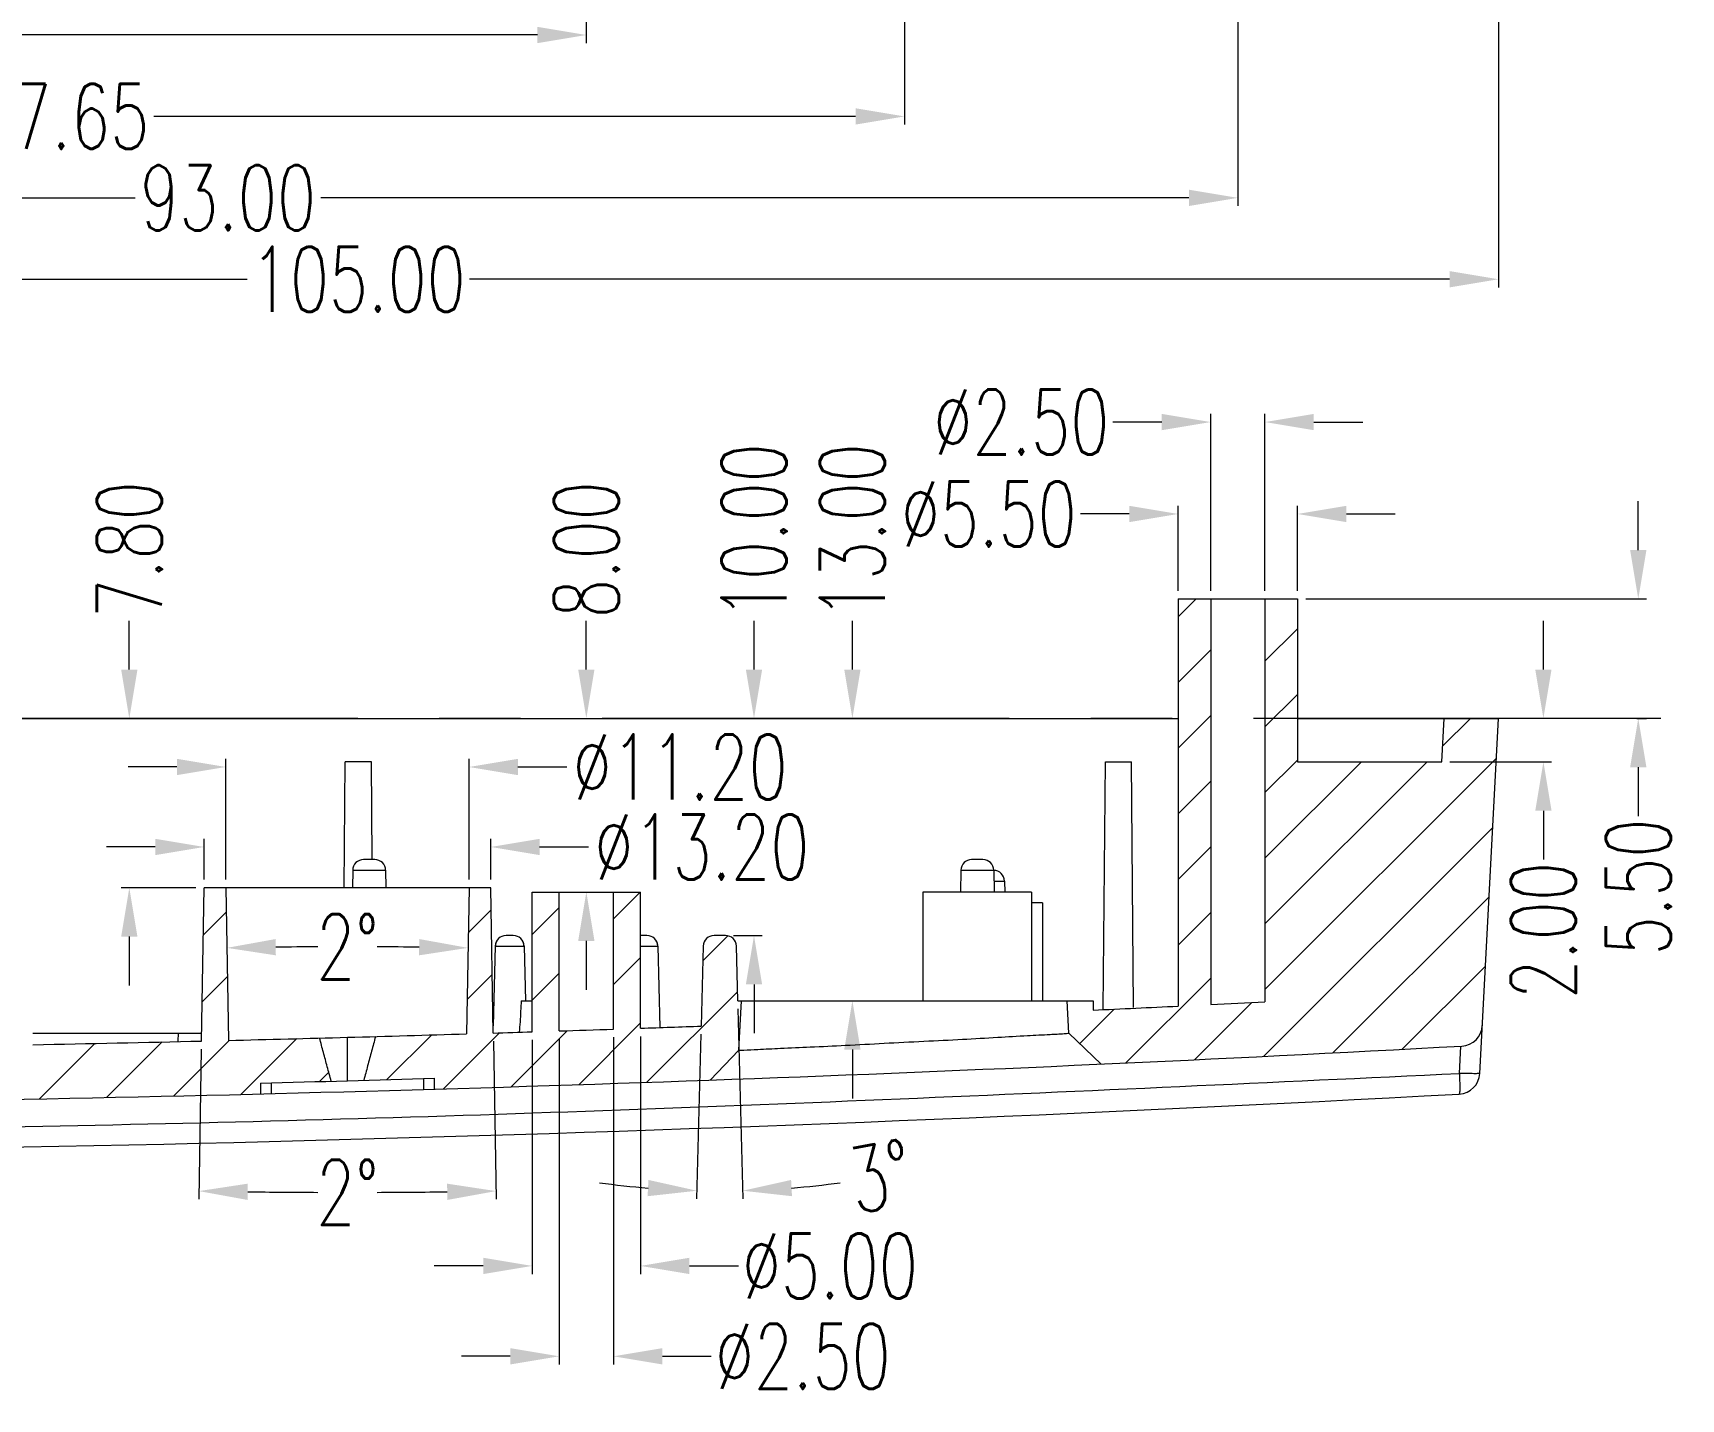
# Model space of a CAD drawing. Header units: millimetres. Extents: x 8061 to 9633, y -505 to -163.
# Drawn here: x 9211.8 to 9287.7, y -501.2 to -438.3 of the extents above; entities that cross this region are included whole.
import ezdxf

# ---------------------------------------------------------------- set-up
doc = ezdxf.new("R2010")
doc.units = ezdxf.units.MM
doc.linetypes.add('CENTER', pattern=[0.6, 0.375, -0.075, 0.075, -0.075])
doc.layers.get('Defpoints').update_dxf_attribs({"linetype": 'CONTINUOUS'})
doc.layers.add('dim', color=82, linetype='CONTINUOUS', lineweight=9)
doc.layers.add('part', color=7, linetype='CONTINUOUS', lineweight=20)
doc.styles.get("Standard").update_dxf_attribs({"font": 'romans.shx', "width": 0.7})
doc.dimstyles.new('03', dxfattribs={"dimscale": 0.75, "dimtxt": 4, "dimasz": 3, "dimexe": 0.5, "dimexo": 0.5, "dimgap": 0.09, "dimtad": 0, "dimzin": 0, "dimdsep": 46, "dimtxsty": 'Standard', "dimcen": 0, "dimclrd": 256, "dimclre": 256, "dimclrt": 6, "dimazin": 2, "dimtp": 0.01, "dimtm": 0.01, "dimtfac": 1, "dimtofl": 0, "dimtmove": 0, "dimatfit": 0, "dimfxl": 1, "dimtolj": 1, "dimtzin": 0, "dimlwd": -1, "dimlwe": -1, "dimarcsym": 0})

# ---------------------------------------------------------------- blocks, each defined once
blk = doc.blocks.new('*D390')
at = {"layer": 'Defpoints', "color": 0}
for p in [(41998.025, -13072.807), (41935.025, -13089.935), (41998.025, -13104.935)]:
    blk.add_point(p, dxfattribs=at)
at = {"layer": 'dim'}
for p, q in [((41998.025, -13073.182), (41998.025, -13105.31)), ((41935.025, -13090.31), (41935.025, -13105.31)), ((41937.275, -13104.935), (41962.307, -13104.935)), ((41995.775, -13104.935), (41970.742, -13104.935))]:
    blk.add_line(p, q, dxfattribs=at)
for points in [[(41937.275, -13104.56), (41937.275, -13105.31), (41935.025, -13104.935)], [(41995.775, -13104.56), (41995.775, -13105.31), (41998.025, -13104.935)]]:
    blk.add_solid(points, dxfattribs=at)
at = {"layer": 'dim', "color": 6, "insert": (41966.525, -13104.935), "char_height": 3, "attachment_point": 5}
blk.add_mtext('\\A1;63.00', dxfattribs=at)
blk = doc.blocks.new('*D391')
at = {"layer": 'Defpoints', "color": 0}
for p in [(42012.671, -13078.348), (41935.025, -13089.935), (42012.671, -13108.685)]:
    blk.add_point(p, dxfattribs=at)
at = {"layer": 'dim'}
for p, q in [((42012.671, -13078.723), (42012.671, -13109.06)), ((41935.025, -13090.31), (41935.025, -13109.06)), ((41937.275, -13108.685), (41969.58, -13108.685)), ((42010.421, -13108.685), (41978.115, -13108.685))]:
    blk.add_line(p, q, dxfattribs=at)
for points in [[(41937.275, -13108.31), (41937.275, -13109.06), (41935.025, -13108.685)], [(42010.421, -13108.31), (42010.421, -13109.06), (42012.671, -13108.685)]]:
    blk.add_solid(points, dxfattribs=at)
at = {"layer": 'dim', "color": 6, "insert": (41973.848, -13108.685), "char_height": 3, "attachment_point": 5}
blk.add_mtext('\\A1;77.65', dxfattribs=at)
blk = doc.blocks.new('*D392')
at = {"layer": 'Defpoints', "color": 0}
for p in [(42028.025, -13071.028), (41935.025, -13089.935), (42028.025, -13112.435)]:
    blk.add_point(p, dxfattribs=at)
at = {"layer": 'dim'}
for p, q in [((42028.025, -13071.403), (42028.025, -13112.81)), ((41935.025, -13090.31), (41935.025, -13112.81)), ((41937.275, -13112.435), (41977.257, -13112.435)), ((42025.775, -13112.435), (41985.792, -13112.435))]:
    blk.add_line(p, q, dxfattribs=at)
for points in [[(41937.275, -13112.06), (41937.275, -13112.81), (41935.025, -13112.435)], [(42025.775, -13112.06), (42025.775, -13112.81), (42028.025, -13112.435)]]:
    blk.add_solid(points, dxfattribs=at)
at = {"layer": 'dim', "color": 6, "insert": (41981.525, -13112.435), "char_height": 3, "attachment_point": 5}
blk.add_mtext('\\A1;93.00', dxfattribs=at)
blk = doc.blocks.new('*D393')
at = {"layer": 'Defpoints', "color": 0}
for p in [(42040.025, -13086.513), (41935.025, -13089.935), (42040.025, -13116.185)]:
    blk.add_point(p, dxfattribs=at)
at = {"layer": 'dim'}
for p, q in [((42040.025, -13086.888), (42040.025, -13116.56)), ((41935.025, -13090.31), (41935.025, -13116.56)), ((41937.275, -13116.185), (41982.407, -13116.185)), ((42037.775, -13116.185), (41992.642, -13116.185))]:
    blk.add_line(p, q, dxfattribs=at)
for points in [[(41937.275, -13115.81), (41937.275, -13116.56), (41935.025, -13116.185)], [(42037.775, -13115.81), (42037.775, -13116.56), (42040.025, -13116.185)]]:
    blk.add_solid(points, dxfattribs=at)
at = {"layer": 'dim', "color": 6, "insert": (41987.525, -13116.185), "char_height": 3, "attachment_point": 5}
blk.add_mtext('\\A1;105.00', dxfattribs=at)
blk = doc.blocks.new('*D477')
at = {"layer": 'Defpoints', "color": 0}
for p in [(42042.096, -13136.41), (42042.096, -13136.41), (42037.417, -13138.41)]:
    blk.add_point(p, dxfattribs=at)
at = {"layer": 'dim'}
for p, q in [((42042.096, -13134.16), (42042.096, -13131.91)), ((42037.792, -13138.41), (42042.471, -13138.41)), ((42042.096, -13140.66), (42042.096, -13142.91))]:
    blk.add_line(p, q, dxfattribs=at)
for points in [[(42041.721, -13134.16), (42042.471, -13134.16), (42042.096, -13136.41)], [(42041.721, -13140.66), (42042.471, -13140.66), (42042.096, -13138.41)]]:
    blk.add_solid(points, dxfattribs=at)
at = {"layer": 'dim', "color": 6, "insert": (42042.096, -13146.177), "char_height": 3, "attachment_point": 5, "rotation": 90}
blk.add_mtext('\\A1;2.00', dxfattribs=at)
blk = doc.blocks.new('*D478')
at = {"layer": 'Defpoints', "color": 0}
for p in [(42026.775, -13122.761), (42026.775, -13130.91), (42029.275, -13130.91)]:
    blk.add_point(p, dxfattribs=at)
at = {"layer": 'dim'}
for p, q in [((42024.525, -13122.761), (42022.275, -13122.761)), ((42026.775, -13130.535), (42026.775, -13122.386)), ((42029.275, -13130.535), (42029.275, -13122.386)), ((42031.525, -13122.761), (42033.775, -13122.761))]:
    blk.add_line(p, q, dxfattribs=at)
for points in [[(42024.525, -13122.386), (42024.525, -13123.136), (42026.775, -13122.761)], [(42031.525, -13122.386), (42031.525, -13123.136), (42029.275, -13122.761)]]:
    blk.add_solid(points, dxfattribs=at)
at = {"layer": 'dim', "color": 6, "insert": (42018.057, -13122.761), "char_height": 3, "attachment_point": 5}
blk.add_mtext('\\A1;%%c2.50', dxfattribs=at)
blk = doc.blocks.new('*D479')
at = {"layer": 'Defpoints', "color": 0}
for p in [(42025.275, -13126.995), (42025.275, -13130.91), (42030.775, -13130.91)]:
    blk.add_point(p, dxfattribs=at)
at = {"layer": 'dim'}
for p, q in [((42025.275, -13130.535), (42025.275, -13126.62)), ((42030.775, -13130.535), (42030.775, -13126.62)), ((42023.025, -13126.995), (42020.775, -13126.995)), ((42033.025, -13126.995), (42035.275, -13126.995))]:
    blk.add_line(p, q, dxfattribs=at)
for points in [[(42023.025, -13126.62), (42023.025, -13127.37), (42025.275, -13126.995)], [(42033.025, -13126.62), (42033.025, -13127.37), (42030.775, -13126.995)]]:
    blk.add_solid(points, dxfattribs=at)
at = {"layer": 'dim', "color": 6, "insert": (42016.557, -13126.995), "char_height": 3, "attachment_point": 5}
blk.add_mtext('\\A1;%%c5.50', dxfattribs=at)
blk = doc.blocks.new('*D480')
at = {"layer": 'Defpoints', "color": 0}
for p in [(42030.775, -13130.91), (42046.021, -13136.41), (42046.465, -13136.41)]:
    blk.add_point(p, dxfattribs=at)
at = {"layer": 'dim'}
for p, q in [((42046.465, -13128.66), (42046.465, -13126.41)), ((42031.15, -13130.91), (42046.84, -13130.91)), ((42046.396, -13136.41), (42046.84, -13136.41)), ((42046.465, -13138.66), (42046.465, -13140.91))]:
    blk.add_line(p, q, dxfattribs=at)
for points in [[(42046.09, -13128.66), (42046.84, -13128.66), (42046.465, -13130.91)], [(42046.09, -13138.66), (42046.84, -13138.66), (42046.465, -13136.41)]]:
    blk.add_solid(points, dxfattribs=at)
at = {"layer": 'dim', "color": 6, "insert": (42046.465, -13144.177), "char_height": 3, "attachment_point": 5, "rotation": 90}
blk.add_mtext('\\A1;5.50', dxfattribs=at)
blk = doc.blocks.new('*D481')
at = {"layer": 'Defpoints', "color": 0}
for p in [(42005.746, -13136.41), (42005.746, -13136.41), (42004.433, -13146.41)]:
    blk.add_point(p, dxfattribs=at)
at = {"layer": 'dim'}
for p, q in [((42005.746, -13134.16), (42005.746, -13131.91)), ((42004.808, -13146.41), (42006.121, -13146.41)), ((42005.746, -13148.66), (42005.746, -13150.91))]:
    blk.add_line(p, q, dxfattribs=at)
for points in [[(42005.371, -13134.16), (42006.121, -13134.16), (42005.746, -13136.41)], [(42005.371, -13148.66), (42006.121, -13148.66), (42005.746, -13146.41)]]:
    blk.add_solid(points, dxfattribs=at)
at = {"layer": 'dim', "color": 6, "insert": (42005.746, -13127.792), "char_height": 3, "attachment_point": 5, "rotation": 90}
blk.add_mtext('\\A1;10.00', dxfattribs=at)
blk = doc.blocks.new('*D482')
at = {"layer": 'Defpoints', "color": 0}
for p in [(41976.98, -13136.41), (41976.98, -13136.41), (41980.425, -13144.21)]:
    blk.add_point(p, dxfattribs=at)
at = {"layer": 'dim'}
for p, q in [((41976.98, -13134.16), (41976.98, -13131.91)), ((41980.05, -13144.21), (41976.605, -13144.21)), ((41976.98, -13146.46), (41976.98, -13148.71))]:
    blk.add_line(p, q, dxfattribs=at)
for points in [[(41976.605, -13134.16), (41977.355, -13134.16), (41976.98, -13136.41)], [(41976.605, -13146.46), (41977.355, -13146.46), (41976.98, -13144.21)]]:
    blk.add_solid(points, dxfattribs=at)
at = {"layer": 'dim', "color": 6, "insert": (41976.98, -13128.642), "char_height": 3, "attachment_point": 5, "rotation": 90}
blk.add_mtext('\\A1;7.80', dxfattribs=at)
blk = doc.blocks.new('*D483')
at = {"layer": 'Defpoints', "color": 0}
for p in [(41981.425, -13144.21), (41992.625, -13144.21), (41988.876, -13146.935), (41992.508, -13150.939), (41981.548, -13151.239)]:
    blk.add_point(p, dxfattribs=at)
at = {"layer": 'dim'}
for start, end in [(90.24631, 90.59474), (89.40526, 89.75369)]:
    blk.add_arc((41987.025, -13465.033), 318.104, start, end, dxfattribs=at)
for points in [[(41983.728, -13147.322), (41983.718, -13146.572), (41981.473, -13146.978)], [(41990.332, -13146.572), (41990.322, -13147.322), (41992.577, -13146.978)]]:
    blk.add_solid(points, dxfattribs=at)
at = {"layer": 'dim', "color": 6, "insert": (41987.025, -13146.93), "char_height": 3, "attachment_point": 5}
blk.add_mtext('\\A1;2°', dxfattribs=at)
blk = doc.blocks.new('*D484')
at = {"layer": 'Defpoints', "color": 0}
for p in [(41980.425, -13144.21), (41993.625, -13144.21), (41993.742, -13150.901), (41980.302, -13151.269), (41984.744, -13158.233)]:
    blk.add_point(p, dxfattribs=at)
at = {"layer": 'dim'}
for p, q in [((41980.295, -13151.644), (41980.175, -13158.555)), ((41993.748, -13151.276), (41993.875, -13158.555))]:
    blk.add_line(p, q, dxfattribs=at)
for start, end in [(269.32875, 269.8002), (270.1998, 270.67125)]:
    blk.add_arc((41987.025, -12766.096), 392.144, start, end, dxfattribs=at)
for points in [[(41982.425, -13158.588), (41982.436, -13157.838), (41980.181, -13158.18)], [(41991.614, -13157.838), (41991.625, -13158.588), (41993.869, -13158.18)]]:
    blk.add_solid(points, dxfattribs=at)
at = {"layer": 'dim', "color": 6, "insert": (41987.025, -13158.24), "char_height": 3, "attachment_point": 5}
blk.add_mtext('\\A1;2°', dxfattribs=at)
blk = doc.blocks.new('*D485')
at = {"layer": 'Defpoints', "color": 0}
for p in [(41996.775, -13150.805), (41999.275, -13150.722), (41999.275, -13165.789)]:
    blk.add_point(p, dxfattribs=at)
at = {"layer": 'dim'}
for p, q in [((41996.775, -13151.18), (41996.775, -13166.164)), ((41999.275, -13151.097), (41999.275, -13166.164)), ((41994.525, -13165.789), (41992.275, -13165.789)), ((42001.525, -13165.789), (42003.775, -13165.789))]:
    blk.add_line(p, q, dxfattribs=at)
for points in [[(41994.525, -13165.414), (41994.525, -13166.164), (41996.775, -13165.789)], [(42001.525, -13165.414), (42001.525, -13166.164), (41999.275, -13165.789)]]:
    blk.add_solid(points, dxfattribs=at)
at = {"layer": 'dim', "color": 6, "insert": (42007.992, -13165.789), "char_height": 3, "attachment_point": 5}
blk.add_mtext('\\A1;%%c2.50', dxfattribs=at)
blk = doc.blocks.new('*D486')
at = {"layer": 'Defpoints', "color": 0}
for p in [(41995.525, -13150.845), (42000.525, -13150.679), (42000.525, -13161.626)]:
    blk.add_point(p, dxfattribs=at)
at = {"layer": 'dim'}
for p, q in [((42000.525, -13151.054), (42000.525, -13162.001)), ((41995.525, -13151.22), (41995.525, -13162.001)), ((41993.275, -13161.626), (41991.025, -13161.626)), ((42002.775, -13161.626), (42005.025, -13161.626))]:
    blk.add_line(p, q, dxfattribs=at)
for points in [[(41993.275, -13161.251), (41993.275, -13162.001), (41995.525, -13161.626)], [(42002.775, -13161.251), (42002.775, -13162.001), (42000.525, -13161.626)]]:
    blk.add_solid(points, dxfattribs=at)
at = {"layer": 'dim', "color": 6, "insert": (42009.242, -13161.626), "char_height": 3, "attachment_point": 5}
blk.add_mtext('\\A1;%%c5.00', dxfattribs=at)
blk = doc.blocks.new('*D487')
at = {"layer": 'Defpoints', "color": 0}
for p in [(41998.025, -13136.41), (41998.025, -13136.41), (41998.025, -13144.41)]:
    blk.add_point(p, dxfattribs=at)
at = {"layer": 'dim'}
for p, q in [((41998.025, -13134.16), (41998.025, -13131.91)), ((41998.025, -13146.66), (41998.025, -13148.91))]:
    blk.add_line(p, q, dxfattribs=at)
for points in [[(41997.65, -13134.16), (41998.4, -13134.16), (41998.025, -13136.41)], [(41997.65, -13146.66), (41998.4, -13146.66), (41998.025, -13144.41)]]:
    blk.add_solid(points, dxfattribs=at)
at = {"layer": 'dim', "color": 6, "insert": (41998.025, -13128.642), "char_height": 3, "attachment_point": 5, "rotation": 90}
blk.add_mtext('\\A1;8.00', dxfattribs=at)
blk = doc.blocks.new('*D488')
at = {"layer": 'Defpoints', "color": 0}
for p in [(41992.625, -13138.648), (41981.425, -13144.21), (41992.625, -13144.21)]:
    blk.add_point(p, dxfattribs=at)
at = {"layer": 'dim'}
for p, q in [((41979.175, -13138.648), (41976.925, -13138.648)), ((41981.425, -13143.835), (41981.425, -13138.273)), ((41992.625, -13143.835), (41992.625, -13138.273)), ((41994.875, -13138.648), (41997.125, -13138.648))]:
    blk.add_line(p, q, dxfattribs=at)
for points in [[(41979.175, -13138.273), (41979.175, -13139.023), (41981.425, -13138.648)], [(41994.875, -13138.273), (41994.875, -13139.023), (41992.625, -13138.648)]]:
    blk.add_solid(points, dxfattribs=at)
at = {"layer": 'dim', "color": 6, "insert": (42002.342, -13138.648), "char_height": 3, "attachment_point": 5}
blk.add_mtext('\\A1;%%c11.20', dxfattribs=at)
blk = doc.blocks.new('*D489')
at = {"layer": 'Defpoints', "color": 0}
for p in [(41993.625, -13142.331), (41980.425, -13144.21), (41993.625, -13144.21)]:
    blk.add_point(p, dxfattribs=at)
at = {"layer": 'dim'}
for p, q in [((41980.425, -13143.835), (41980.425, -13141.956)), ((41993.625, -13143.835), (41993.625, -13141.956)), ((41978.175, -13142.331), (41975.925, -13142.331)), ((41995.875, -13142.331), (41998.125, -13142.331))]:
    blk.add_line(p, q, dxfattribs=at)
for points in [[(41978.175, -13141.956), (41978.175, -13142.706), (41980.425, -13142.331)], [(41995.875, -13141.956), (41995.875, -13142.706), (41993.625, -13142.331)]]:
    blk.add_solid(points, dxfattribs=at)
at = {"layer": 'dim', "color": 6, "insert": (42003.342, -13142.331), "char_height": 3, "attachment_point": 5}
blk.add_mtext('\\A1;%%c13.20', dxfattribs=at)
blk = doc.blocks.new('*D510')
at = {"layer": 'Defpoints', "color": 0}
for p in [(41958.775, -13128.712), (41953.275, -13130.91), (41958.775, -13130.91)]:
    blk.add_point(p, dxfattribs=at)
at = {"layer": 'dim'}
for p, q in [((41951.025, -13128.712), (41948.775, -13128.712)), ((41953.275, -13130.535), (41953.275, -13128.337)), ((41958.775, -13130.535), (41958.775, -13128.337)), ((41961.025, -13128.712), (41963.275, -13128.712))]:
    blk.add_line(p, q, dxfattribs=at)
for points in [[(41951.025, -13128.337), (41951.025, -13129.087), (41953.275, -13128.712)], [(41961.025, -13128.337), (41961.025, -13129.087), (41958.775, -13128.712)]]:
    blk.add_solid(points, dxfattribs=at)
at = {"layer": 'dim', "color": 6, "insert": (41967.492, -13128.712), "char_height": 3, "attachment_point": 5}
blk.add_mtext('\\A1;%%c5.50', dxfattribs=at)
blk = doc.blocks.new('*D574')
at = {"layer": 'Defpoints', "color": 0}
for p in [(42010.276, -13136.41), (42010.276, -13136.41), (42010.276, -13149.41)]:
    blk.add_point(p, dxfattribs=at)
at = {"layer": 'dim'}
for p, q in [((42010.276, -13134.16), (42010.276, -13131.91)), ((42010.276, -13151.66), (42010.276, -13153.91))]:
    blk.add_line(p, q, dxfattribs=at)
for points in [[(42009.901, -13134.16), (42010.651, -13134.16), (42010.276, -13136.41)], [(42009.901, -13151.66), (42010.651, -13151.66), (42010.276, -13149.41)]]:
    blk.add_solid(points, dxfattribs=at)
at = {"layer": 'dim', "color": 6, "insert": (42010.276, -13127.792), "char_height": 3, "attachment_point": 5, "rotation": 90}
blk.add_mtext('\\A1;13.00', dxfattribs=at)
blk = doc.blocks.new('*D575')
at = {"layer": 'Defpoints', "color": 0}
for p in [(42003.408, -13146.896), (42004.933, -13146.896), (42004.999, -13149.41), (42003.311, -13150.58), (42003.818, -13158.175)]:
    blk.add_point(p, dxfattribs=at)
at = {"layer": 'dim'}
for p, q in [((42005.009, -13149.784), (42005.238, -13158.537)), ((42003.301, -13150.955), (42003.103, -13158.537))]:
    blk.add_line(p, q, dxfattribs=at)
for start, end in [(262.11852, 265.30926), (274.69074, 277.88148)]:
    blk.add_arc((42004.171, -13117.768), 40.408, start, end, dxfattribs=at)
for points in [[(42000.886, -13157.667), (42000.846, -13158.416), (42003.113, -13158.163)], [(42007.495, -13158.416), (42007.455, -13157.667), (42005.228, -13158.163)]]:
    blk.add_solid(points, dxfattribs=at)
at = {"layer": 'dim', "color": 6, "insert": (42011.567, -13157.494), "char_height": 3, "attachment_point": 5, "rotation": 10.54746}
blk.add_mtext('\\A1;3°', dxfattribs=at)

msp = doc.modelspace()

# ---------------------------------------------------------------- linework, layer by layer
at = {"layer": 'part', "color": 7, "linetype": 'Continuous'}
for p, q in [((9264.575, -464.394), (9270.075, -464.394)), ((9264.575, -464.394), (9264.575, -483.146)), ((9266.075, -464.394), (9266.075, -483.074)), ((9268.575, -464.394), (9268.575, -482.952)), ((9270.075, -464.394), (9270.075, -471.894)), ((9206.125, -469.894), (9264.575, -469.894)), ((9270.075, -469.894), (9279.325, -469.894)), ((9276.717, -471.894), (9276.822, -469.894)), ((9278.468, -486.246), (9279.325, -469.894)), ((9226.175, -477.694), (9226.225, -471.894)), ((9227.464, -476.395), (9227.425, -471.894)), ((9261.126, -483.282), (9261.225, -471.891)), ((9261.225, -471.894), (9262.425, -471.894)), ((9262.524, -483.215), (9262.425, -471.891)), ((9270.075, -471.894), (9276.717, -471.894)), ((9227.584, -476.394), (9227.067, -476.394)), ((9255.584, -476.394), (9255.067, -476.394)), ((9226.567, -476.885), (9226.553, -477.694)), ((9226.567, -476.885), (9228.084, -476.885)), ((9228.084, -476.885), (9228.098, -477.694)), ((9254.567, -476.885), (9254.549, -477.894)), ((9254.567, -476.885), (9256.084, -476.885)), ((9256.084, -476.885), (9256.101, -477.894)), ((9219.602, -484.753), (9219.725, -477.694)), ((9232.925, -477.694), (9219.725, -477.694)), ((9220.725, -477.694), (9220.848, -484.723)), ((9231.925, -477.694), (9231.808, -484.423)), ((9233.042, -484.385), (9232.925, -477.694)), ((9234.825, -477.894), (9239.825, -477.894)), ((9234.825, -484.329), (9234.825, -477.894)), ((9236.075, -484.289), (9236.075, -477.894)), ((9238.575, -484.206), (9238.575, -477.894)), ((9239.825, -484.163), (9239.825, -477.894)), ((9257.825, -477.894), (9252.825, -477.894)), ((9252.825, -477.894), (9252.825, -482.894)), ((9256.093, -477.385), (9256.584, -477.385)), ((9256.584, -477.385), (9256.593, -477.893)), ((9257.825, -477.894), (9257.825, -482.894)), ((9258.325, -478.394), (9257.825, -478.394)), ((9258.325, -478.394), (9258.325, -482.894)), ((9233.132, -480.38), (9233.036, -484.055)), ((9233.132, -480.38), (9234.458, -480.38)), ((9233.958, -479.894), (9233.632, -479.894)), ((9234.458, -480.38), (9234.524, -482.894)), ((9240.118, -479.894), (9239.825, -479.894)), ((9239.825, -480.38), (9240.618, -480.38)), ((9240.618, -480.38), (9240.716, -484.132)), ((9242.708, -480.38), (9242.612, -484.065)), ((9243.734, -479.894), (9243.208, -479.894)), ((9244.299, -482.894), (9244.233, -480.38)), ((9234.325, -482.894), (9234.825, -482.894)), ((9244.299, -482.894), (9260.671, -482.894)), ((9244.351, -485.176), (9244.471, -482.894)), ((9259.549, -484.39), (9259.471, -482.894)), ((9260.671, -482.894), (9260.671, -483.328)), ((9211.834, -484.394), (9219.608, -484.394)), ((9218.531, -484.753), (9218.55, -484.394)), ((9259.549, -484.39), (9261.039, -485.814)), ((9243.025, -486.551), (9244.351, -485.176)), ((9277.526, -486.246), (9277.592, -484.985)), ((9222.325, -486.687), (9222.325, -487.187)), ((9222.825, -487.175), (9222.825, -486.674)), ((9229.825, -486.483), (9229.825, -486.983)), ((9230.325, -486.468), (9230.325, -486.968))]:
    msp.add_line(p, q, dxfattribs=at)
at = {"layer": 'part', "color": 5, "linetype": 'Continuous'}
for p, q in [((9264.575, -465.218), (9265.4, -464.394)), ((9268.575, -467.265), (9270.075, -465.765)), ((9264.575, -468.242), (9266.075, -466.742)), ((9268.575, -470.288), (9270.075, -468.788)), ((9264.575, -471.265), (9266.075, -469.765)), ((9276.754, -471.179), (9278.039, -469.894)), ((9268.575, -482.381), (9279.229, -471.727)), ((9268.575, -473.311), (9270.075, -471.811)), ((9268.575, -476.335), (9273.016, -471.894)), ((9268.575, -479.358), (9276.039, -471.894)), ((9264.575, -474.288), (9266.075, -472.788)), ((9268.523, -485.456), (9279.062, -474.918)), ((9264.575, -477.311), (9266.075, -475.811)), ((9238.575, -479.125), (9239.807, -477.894)), ((9271.707, -485.295), (9278.895, -478.108)), ((9219.687, -479.874), (9220.745, -478.816)), ((9231.889, -479.765), (9232.943, -478.711)), ((9234.825, -479.852), (9236.075, -478.602)), ((9264.575, -480.335), (9266.075, -478.835)), ((9242.69, -481.057), (9243.834, -479.913)), ((9238.575, -482.149), (9239.825, -480.899)), ((9219.633, -482.951), (9220.797, -481.788)), ((9231.835, -482.842), (9232.995, -481.683)), ((9234.825, -482.875), (9236.075, -481.625)), ((9262.171, -485.762), (9266.075, -481.858)), ((9274.898, -485.128), (9278.728, -481.299)), ((9240.117, -486.654), (9244.289, -482.482)), ((9260.045, -484.864), (9261.625, -483.284)), ((9265.346, -485.611), (9267.975, -482.981)), ((9236.988, -486.76), (9239.825, -483.922)), ((9212.146, -487.415), (9214.698, -484.863)), ((9215.233, -487.352), (9217.79, -484.795)), ((9218.326, -487.282), (9220.885, -484.722)), ((9221.422, -487.209), (9223.988, -484.643)), ((9228.146, -486.531), (9230.207, -484.47)), ((9230.745, -486.956), (9233.324, -484.376)), ((9233.863, -486.86), (9236.447, -484.276)), ((9225.038, -486.616), (9225.464, -486.19))]:
    msp.add_line(p, q, dxfattribs=at)
at = {"layer": 'part', "color": 1, "linetype": 'CENTER', "ltscale": 50}
msp.add_line((9286.8, -469.894), (9061.85, -469.894), dxfattribs=at)
at = {"layer": 'part', "color": 7, "linetype": 'Continuous'}
for centre, radius, start, end in [((9227.067, -476.894), 0.5, 90, 179), ((9227.584, -476.894), 0.5, 1, 90), ((9255.067, -476.894), 0.5, 90, 179), ((9255.584, -476.894), 0.5, 1, 90), ((9256.084, -477.394), 0.5, 1, 90), ((9233.632, -480.394), 0.5, 90, 178.5), ((9233.958, -480.394), 0.5, 1.5, 90), ((9240.118, -480.394), 0.5, 1.5, 90), ((9243.208, -480.394), 0.5, 90, 178.5), ((9243.734, -480.394), 0.5, 1.5, 90), ((9174.325, 1412.318), 1897.612, 272.607984, 272.726003), ((9174.325, 1412.318), 1897.612, 272.771345, 272.84692), ((9174.325, 1412.318), 1897.612, 271.978075, 272.062256), ((9277.585, -483.984), 1, 273.11687, 357), ((9174.325, 1412.318), 1897.612, 271.132888, 271.367199), ((9174.325, 1412.318), 1897.612, 271.40483, 271.735872), ((9174.325, 1412.318), 1897.612, 271.773156, 271.827024), ((9174.325, 1412.318), 1897.612, 271.864785, 271.940311), ((9174.325, 1412.318), 1900.112, 271.087471, 273.116873), ((9277.47, -486.194), 1, 273.10977, 357), ((9174.325, 1412.318), 1902.312, 266.890232, 273.109768), ((9174.325, 1412.318), 1899.612, 271.447922, 271.689307)]:
    msp.add_arc(centre, radius, start, end, dxfattribs=at)
for points in [[(9227.425, -471.894), (9227.025, -471.894), (9226.625, -471.894), (9226.225, -471.894)], [(9233.141, -480.302), (9233.132, -480.38)], [(9233.183, -480.175), (9233.171, -480.2), (9233.143, -480.291), (9233.141, -480.302)], [(9233.163, -480.221), (9233.143, -480.291), (9233.141, -480.302)], [(9233.186, -480.168), (9233.171, -480.2), (9233.163, -480.221)], [(9234.427, -480.221), (9234.419, -480.2), (9234.404, -480.168)], [(9234.45, -480.302), (9234.448, -480.291), (9234.419, -480.2), (9234.408, -480.175)], [(9234.45, -480.302), (9234.448, -480.291), (9234.427, -480.221)], [(9234.458, -480.38), (9234.45, -480.302)], [(9240.588, -480.222), (9240.579, -480.2), (9240.554, -480.149)], [(9240.586, -480.217), (9240.579, -480.2), (9240.559, -480.158)], [(9240.605, -480.282), (9240.586, -480.217)], [(9240.618, -480.38), (9240.608, -480.291), (9240.605, -480.282)], [(9234.325, -482.894), (9234.3, -483.384), (9234.271, -483.868), (9234.236, -484.348)], [(9225.575, -486.602), (9225.397, -485.939), (9225.219, -485.277), (9225.042, -484.616)], [(9226.325, -486.582), (9226.327, -485.915), (9226.328, -485.248), (9226.329, -484.581)], [(9227.616, -484.545), (9227.436, -485.219), (9227.255, -485.891), (9227.076, -486.561)], [(9244.351, -485.176), (9244.573, -485.167), (9245.222, -485.136), (9246.264, -485.088), (9247.635, -485.026), (9249.256, -484.949), (9251.034, -484.855), (9252.868, -484.761), (9254.647, -484.672), (9256.268, -484.58), (9257.639, -484.5), (9258.679, -484.447), (9259.328, -484.409), (9259.549, -484.39)], [(9071.125, -486.245), (9122.64, -488.343), (9148.461, -488.869), (9174.325, -489.045), (9200.189, -488.869), (9226.011, -488.343), (9277.526, -486.245)], [(9277.526, -486.246), (9277.533, -486.403), (9277.538, -486.541), (9277.542, -486.66), (9277.544, -486.762), (9277.545, -486.848), (9277.545, -486.919), (9277.545, -486.979), (9277.544, -487.027), (9277.543, -487.067), (9277.54, -487.099), (9277.538, -487.125), (9277.534, -487.145), (9277.524, -487.16), (9277.536, -487.179), (9277.549, -487.19), (9277.524, -487.192)], [(9278.468, -486.246), (9278.398, -486.253), (9278.195, -486.256), (9277.889, -486.254), (9277.526, -486.246)]]:
    msp.add_spline(points, degree=3, dxfattribs=at)

# ---------------------------------------------------------------- dimensions: what is measured, and where the dimension line sits
at = {"layer": 'dim'}
for base, p2, picture, middle in [((9267.325, -445.919), (9267.325, -404.512), '*D392', (9220.825, -445.919)), ((9237.325, -438.419), (9237.325, -406.291), '*D390', (9205.825, -438.419)), ((9251.971, -442.169), (9251.971, -411.832), '*D391', (9213.148, -442.169)), ((9279.325, -449.669), (9279.325, -419.997), '*D393', (9226.825, -449.669))]:
    dim = msp.add_linear_dim(base=base, p1=(9174.325, -423.419), p2=p2, dimstyle='03', dxfattribs=at)
    dim.commit()
    dim.dimension.update_dxf_attribs({"geometry": picture, "text_midpoint": middle, "insert": (-32760.7, 12666.516)})
for base, p1, p2, picture, middle in [((9266.075, -456.245), (9268.575, -464.394), (9266.075, -464.394), '*D478', (9257.358, -456.245)), ((9264.575, -460.479), (9270.075, -464.394), (9264.575, -464.394), '*D479', (9255.858, -460.479)), ((9198.075, -462.196), (9192.575, -464.394), (9198.075, -464.394), '*D510', (9206.793, -462.196))]:
    dim = msp.add_linear_dim(base=base, p1=p1, p2=p2, text='%%c<>', dimstyle='03', dxfattribs=at)
    dim.commit()
    dim.dimension.update_dxf_attribs({"geometry": picture, "text_midpoint": middle, "insert": (-32760.7, 12666.516)})
for base, p1, p2, picture, middle in [((9245.046, -469.894), (9243.734, -479.894), (9245.046, -469.894), '*D481', (9245.046, -461.276)), ((9216.28, -469.894), (9219.725, -477.694), (9216.28, -469.894), '*D482', (9216.28, -462.126)), ((9237.325, -469.894), (9237.325, -477.894), (9237.325, -469.894), '*D487', (9237.325, -462.126)), ((9285.765, -469.894), (9270.075, -464.394), (9285.321, -469.894), '*D480', (9285.765, -477.661))]:
    dim = msp.add_linear_dim(base=base, p1=p1, p2=p2, angle=90, dimstyle='03', dxfattribs=at)
    dim.commit()
    dim.dimension.update_dxf_attribs({"geometry": picture, "text_midpoint": middle, "insert": (-32760.7, 12666.516)})
for base, p1, p2, picture, middle in [((9249.576, -469.894), (9249.576, -482.894), (9249.576, -469.894), '*D574', (9249.576, -461.276)), ((9281.397, -469.894), (9276.717, -471.894), (9281.397, -469.894), '*D477', (9281.397, -479.661))]:
    dim = msp.add_linear_dim(base=base, p1=p1, p2=p2, angle=90, dimstyle='03', dxfattribs=at)
    dim.commit()
    dim.dimension.update_dxf_attribs({"geometry": picture, "text_midpoint": middle, "dimtype": 128, "insert": (-32760.7, 12666.516)})
for base, p1, p2, picture, middle in [((9231.925, -472.132), (9220.725, -477.694), (9231.925, -477.694), '*D488', (9241.643, -472.132)), ((9232.925, -475.815), (9219.725, -477.694), (9232.925, -477.694), '*D489', (9242.643, -475.815)), ((9239.825, -495.11), (9234.825, -484.329), (9239.825, -484.163), '*D486', (9248.543, -495.11)), ((9238.575, -499.273), (9236.075, -484.289), (9238.575, -484.206), '*D485', (9247.293, -499.273))]:
    dim = msp.add_linear_dim(base=base, p1=p1, p2=p2, text='%%c<>', dimstyle='03', dxfattribs=at)
    dim.commit()
    dim.dimension.update_dxf_attribs({"geometry": picture, "text_midpoint": middle, "dimtype": 128, "insert": (-32760.7, 12666.516)})
for base, line1, line2, picture, middle in [((9224.044, -491.717), ((9233.042, -484.385), (9232.925, -477.694)), ((9219.602, -484.753), (9219.725, -477.694)), '*D484', (9226.325, -491.724)), ((9228.176, -480.419), ((9220.725, -477.694), (9220.848, -484.723)), ((9231.925, -477.694), (9231.808, -484.423)), '*D483', (9226.325, -480.414))]:
    dim = msp.add_angular_dim_2l(base=base, line1=line1, line2=line2, dimstyle='03', dxfattribs=at)
    dim.commit()
    dim.dimension.update_dxf_attribs({"geometry": picture, "text_midpoint": middle, "insert": (-32760.7, 12666.516)})
dim = msp.add_angular_dim_2l(base=(9243.118, -491.659), line1=((9244.299, -482.894), (9244.233, -480.38)), line2=((9242.708, -480.38), (9242.612, -484.065)), dimstyle='03', dxfattribs=at)
dim.commit()
dim.dimension.update_dxf_attribs({"geometry": '*D575', "text_midpoint": (9250.867, -490.978), "dimtype": 130, "insert": (-32760.7, 12666.516)})

doc.saveas('drawing.dxf')
